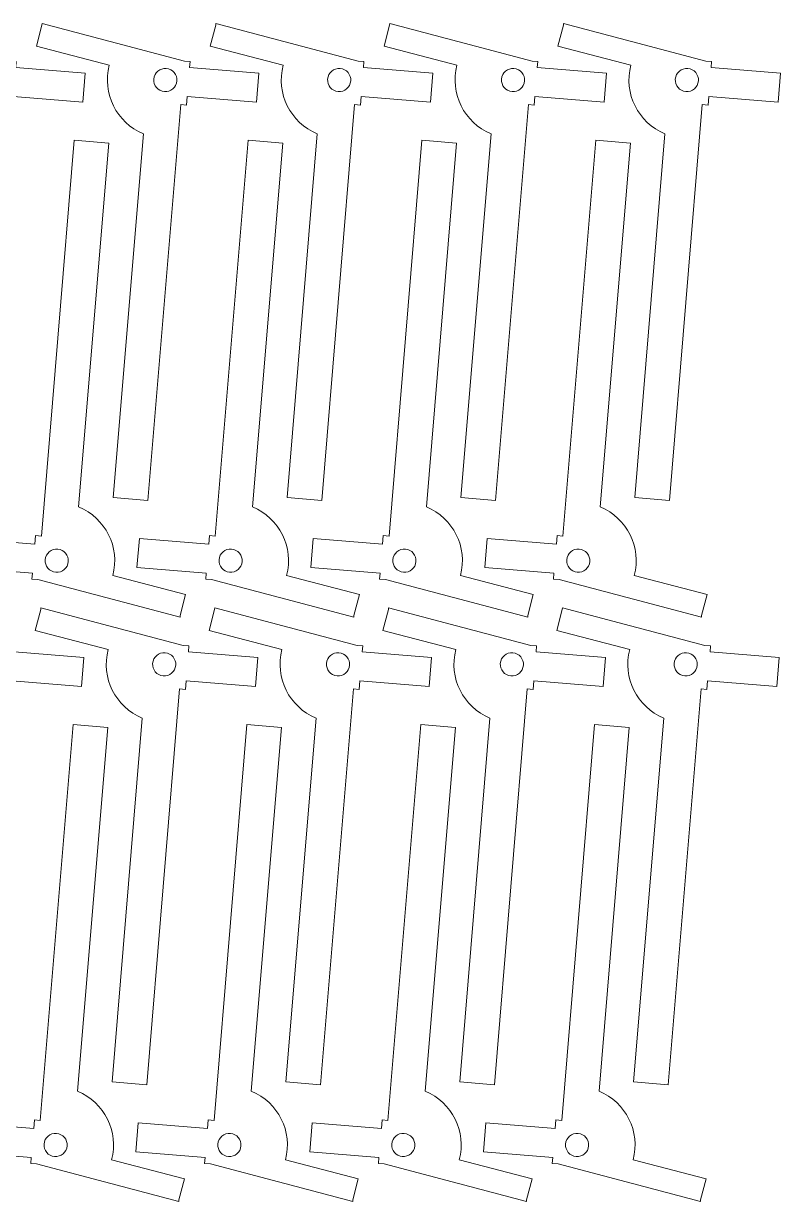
# Model space of a CAD drawing. Header units: millimetres. Extents: x -260 to 262, y -206 to 200.
# Drawn here: x 0.8 to 262.1, y -206.2 to 200 of the extents above; entities that cross this region are included whole.
import ezdxf

# ---------------------------------------------------------------- set-up
doc = ezdxf.new("R2010")
doc.units = ezdxf.units.MM
doc.header["$MEASUREMENT"] = 0
doc.layers.add('Layer 1', color=7, linetype='Continuous')

msp = doc.modelspace()

# ---------------------------------------------------------------- linework, layer by layer
at = {"layer": 'Layer 1', "lineweight": 15}
for points, knots in [([(-17.7771, 162.0093), (-17.7771, 162.0093), (-28.2099, 36.521), (-28.2099, 36.521), (-28.2099, 36.521), (-28.2099, 36.521), (-16.2511, 35.5267), (-16.2511, 35.5267), (-16.2511, 35.5267), (-16.2511, 35.5267), (-4.9004, 172.0557), (-4.9004, 172.0557), (-4.9004, 172.0557), (-4.9004, 172.0557), (-2.9073, 171.89), (-2.9073, 171.89), (-2.9073, 171.89), (-2.9073, 171.89), (-2.6588, 174.8797), (-2.6588, 174.8797), (-2.6588, 174.8797), (-2.6588, 174.8797), (21.2587, 172.8913), (21.2587, 172.8913), (21.2587, 172.8913), (21.2587, 172.8913), (22.0872, 182.8569), (22.0872, 182.8569), (22.0872, 182.8569), (22.0872, 182.8569), (-1.8302, 184.8453), (-1.8302, 184.8453), (-1.8302, 184.8453), (-1.8302, 184.8453), (-1.6591, 186.9037), (-1.6591, 186.9037), (-1.6591, 186.9037), (-1.6591, 186.9037), (-3.6522, 187.0694), (-3.6522, 187.0694), (-3.6522, 187.0694), (-3.6522, 187.0694), (-52.7576, 200), (-52.7576, 200), (-52.7576, 200), (-52.7576, 200), (-52.8041, 199.441), (-52.8041, 199.441), (-52.8041, 199.441), (-52.8041, 199.441), (-54.7006, 192.2389), (-54.7006, 192.2389), (-54.7006, 192.2389), (-54.7006, 192.2389), (-29.5577, 185.6183), (-29.5577, 185.6183), (-29.5577, 185.6183), (-32.1149, 175.907), (-27.0743, 165.8054), (-17.7771, 162.0093)], [0, 0, 0, 0, 0.0625, 0.0625, 0.0625, 0.0625, 0.125, 0.125, 0.125, 0.125, 0.1875, 0.1875, 0.1875, 0.1875, 0.25, 0.25, 0.25, 0.25, 0.3125, 0.3125, 0.3125, 0.3125, 0.375, 0.375, 0.375, 0.375, 0.4375, 0.4375, 0.4375, 0.4375, 0.5, 0.5, 0.5, 0.5, 0.5625, 0.5625, 0.5625, 0.5625, 0.625, 0.625, 0.625, 0.625, 0.6875, 0.6875, 0.6875, 0.6875, 0.75, 0.75, 0.75, 0.75, 0.8125, 0.8125, 0.8125, 0.8125, 0.875, 0.875, 0.875, 0.875, 1, 1, 1, 1]), ([(42.2229, 162.0093), (42.2229, 162.0093), (31.7901, 36.521), (31.7901, 36.521), (31.7901, 36.521), (31.7901, 36.521), (43.7489, 35.5267), (43.7489, 35.5267), (43.7489, 35.5267), (43.7489, 35.5267), (55.0996, 172.0557), (55.0996, 172.0557), (55.0996, 172.0557), (55.0996, 172.0557), (57.0927, 171.89), (57.0927, 171.89), (57.0927, 171.89), (57.0927, 171.89), (57.3412, 174.8797), (57.3412, 174.8797), (57.3412, 174.8797), (57.3412, 174.8797), (81.2587, 172.8913), (81.2587, 172.8913), (81.2587, 172.8913), (81.2587, 172.8913), (82.0872, 182.8569), (82.0872, 182.8569), (82.0872, 182.8569), (82.0872, 182.8569), (58.1698, 184.8453), (58.1698, 184.8453), (58.1698, 184.8453), (58.1698, 184.8453), (58.3409, 186.9037), (58.3409, 186.9037), (58.3409, 186.9037), (58.3409, 186.9037), (56.3478, 187.0694), (56.3478, 187.0694), (56.3478, 187.0694), (56.3478, 187.0694), (7.2424, 200), (7.2424, 200), (7.2424, 200), (7.2424, 200), (7.1959, 199.441), (7.1959, 199.441), (7.1959, 199.441), (7.1959, 199.441), (5.2994, 192.2389), (5.2994, 192.2389), (5.2994, 192.2389), (5.2994, 192.2389), (30.4423, 185.6183), (30.4423, 185.6183), (30.4423, 185.6183), (27.8851, 175.907), (32.9257, 165.8054), (42.2229, 162.0093)], [0, 0, 0, 0, 0.0625, 0.0625, 0.0625, 0.0625, 0.125, 0.125, 0.125, 0.125, 0.1875, 0.1875, 0.1875, 0.1875, 0.25, 0.25, 0.25, 0.25, 0.3125, 0.3125, 0.3125, 0.3125, 0.375, 0.375, 0.375, 0.375, 0.4375, 0.4375, 0.4375, 0.4375, 0.5, 0.5, 0.5, 0.5, 0.5625, 0.5625, 0.5625, 0.5625, 0.625, 0.625, 0.625, 0.625, 0.6875, 0.6875, 0.6875, 0.6875, 0.75, 0.75, 0.75, 0.75, 0.8125, 0.8125, 0.8125, 0.8125, 0.875, 0.875, 0.875, 0.875, 1, 1, 1, 1]), ([(102.2229, 162.0093), (102.2229, 162.0093), (91.7901, 36.521), (91.7901, 36.521), (91.7901, 36.521), (91.7901, 36.521), (103.7489, 35.5267), (103.7489, 35.5267), (103.7489, 35.5267), (103.7489, 35.5267), (115.0996, 172.0557), (115.0996, 172.0557), (115.0996, 172.0557), (115.0996, 172.0557), (117.0927, 171.89), (117.0927, 171.89), (117.0927, 171.89), (117.0927, 171.89), (117.3412, 174.8797), (117.3412, 174.8797), (117.3412, 174.8797), (117.3412, 174.8797), (141.2587, 172.8913), (141.2587, 172.8913), (141.2587, 172.8913), (141.2587, 172.8913), (142.0872, 182.8569), (142.0872, 182.8569), (142.0872, 182.8569), (142.0872, 182.8569), (118.1698, 184.8453), (118.1698, 184.8453), (118.1698, 184.8453), (118.1698, 184.8453), (118.3409, 186.9037), (118.3409, 186.9037), (118.3409, 186.9037), (118.3409, 186.9037), (116.3478, 187.0694), (116.3478, 187.0694), (116.3478, 187.0694), (116.3478, 187.0694), (67.2424, 200), (67.2424, 200), (67.2424, 200), (67.2424, 200), (67.1959, 199.441), (67.1959, 199.441), (67.1959, 199.441), (67.1959, 199.441), (65.2994, 192.2389), (65.2994, 192.2389), (65.2994, 192.2389), (65.2994, 192.2389), (90.4423, 185.6183), (90.4423, 185.6183), (90.4423, 185.6183), (87.8851, 175.907), (92.9257, 165.8054), (102.2229, 162.0093)], [0, 0, 0, 0, 0.0625, 0.0625, 0.0625, 0.0625, 0.125, 0.125, 0.125, 0.125, 0.1875, 0.1875, 0.1875, 0.1875, 0.25, 0.25, 0.25, 0.25, 0.3125, 0.3125, 0.3125, 0.3125, 0.375, 0.375, 0.375, 0.375, 0.4375, 0.4375, 0.4375, 0.4375, 0.5, 0.5, 0.5, 0.5, 0.5625, 0.5625, 0.5625, 0.5625, 0.625, 0.625, 0.625, 0.625, 0.6875, 0.6875, 0.6875, 0.6875, 0.75, 0.75, 0.75, 0.75, 0.8125, 0.8125, 0.8125, 0.8125, 0.875, 0.875, 0.875, 0.875, 1, 1, 1, 1]), ([(162.2229, 162.0093), (162.2229, 162.0093), (151.7901, 36.521), (151.7901, 36.521), (151.7901, 36.521), (151.7901, 36.521), (163.7489, 35.5267), (163.7489, 35.5267), (163.7489, 35.5267), (163.7489, 35.5267), (175.0996, 172.0557), (175.0996, 172.0557), (175.0996, 172.0557), (175.0996, 172.0557), (177.0927, 171.89), (177.0927, 171.89), (177.0927, 171.89), (177.0927, 171.89), (177.3412, 174.8797), (177.3412, 174.8797), (177.3412, 174.8797), (177.3412, 174.8797), (201.2587, 172.8913), (201.2587, 172.8913), (201.2587, 172.8913), (201.2587, 172.8913), (202.0872, 182.8569), (202.0872, 182.8569), (202.0872, 182.8569), (202.0872, 182.8569), (178.1698, 184.8453), (178.1698, 184.8453), (178.1698, 184.8453), (178.1698, 184.8453), (178.3409, 186.9037), (178.3409, 186.9037), (178.3409, 186.9037), (178.3409, 186.9037), (176.3478, 187.0694), (176.3478, 187.0694), (176.3478, 187.0694), (176.3478, 187.0694), (127.2424, 200), (127.2424, 200), (127.2424, 200), (127.2424, 200), (127.1959, 199.441), (127.1959, 199.441), (127.1959, 199.441), (127.1959, 199.441), (125.2994, 192.2389), (125.2994, 192.2389), (125.2994, 192.2389), (125.2994, 192.2389), (150.4423, 185.6183), (150.4423, 185.6183), (150.4423, 185.6183), (147.8851, 175.907), (152.9257, 165.8054), (162.2229, 162.0093)], [0, 0, 0, 0, 0.0625, 0.0625, 0.0625, 0.0625, 0.125, 0.125, 0.125, 0.125, 0.1875, 0.1875, 0.1875, 0.1875, 0.25, 0.25, 0.25, 0.25, 0.3125, 0.3125, 0.3125, 0.3125, 0.375, 0.375, 0.375, 0.375, 0.4375, 0.4375, 0.4375, 0.4375, 0.5, 0.5, 0.5, 0.5, 0.5625, 0.5625, 0.5625, 0.5625, 0.625, 0.625, 0.625, 0.625, 0.6875, 0.6875, 0.6875, 0.6875, 0.75, 0.75, 0.75, 0.75, 0.8125, 0.8125, 0.8125, 0.8125, 0.875, 0.875, 0.875, 0.875, 1, 1, 1, 1]), ([(222.2229, 162.0093), (222.2229, 162.0093), (211.7901, 36.521), (211.7901, 36.521), (211.7901, 36.521), (211.7901, 36.521), (223.7489, 35.5267), (223.7489, 35.5267), (223.7489, 35.5267), (223.7489, 35.5267), (235.0996, 172.0557), (235.0996, 172.0557), (235.0996, 172.0557), (235.0996, 172.0557), (237.0927, 171.89), (237.0927, 171.89), (237.0927, 171.89), (237.0927, 171.89), (237.3412, 174.8797), (237.3412, 174.8797), (237.3412, 174.8797), (237.3412, 174.8797), (261.2587, 172.8913), (261.2587, 172.8913), (261.2587, 172.8913), (261.2587, 172.8913), (262.0872, 182.8569), (262.0872, 182.8569), (262.0872, 182.8569), (262.0872, 182.8569), (238.1698, 184.8453), (238.1698, 184.8453), (238.1698, 184.8453), (238.1698, 184.8453), (238.3409, 186.9037), (238.3409, 186.9037), (238.3409, 186.9037), (238.3409, 186.9037), (236.3478, 187.0694), (236.3478, 187.0694), (236.3478, 187.0694), (236.3478, 187.0694), (187.2424, 200), (187.2424, 200), (187.2424, 200), (187.2424, 200), (187.1959, 199.441), (187.1959, 199.441), (187.1959, 199.441), (187.1959, 199.441), (185.2994, 192.2389), (185.2994, 192.2389), (185.2994, 192.2389), (185.2994, 192.2389), (210.4423, 185.6183), (210.4423, 185.6183), (210.4423, 185.6183), (207.8851, 175.907), (212.9257, 165.8054), (222.2229, 162.0093)], [0, 0, 0, 0, 0.0625, 0.0625, 0.0625, 0.0625, 0.125, 0.125, 0.125, 0.125, 0.1875, 0.1875, 0.1875, 0.1875, 0.25, 0.25, 0.25, 0.25, 0.3125, 0.3125, 0.3125, 0.3125, 0.375, 0.375, 0.375, 0.375, 0.4375, 0.4375, 0.4375, 0.4375, 0.5, 0.5, 0.5, 0.5, 0.5625, 0.5625, 0.5625, 0.5625, 0.625, 0.625, 0.625, 0.625, 0.6875, 0.6875, 0.6875, 0.6875, 0.75, 0.75, 0.75, 0.75, 0.8125, 0.8125, 0.8125, 0.8125, 0.875, 0.875, 0.875, 0.875, 1, 1, 1, 1]), ([(45.7968, 180.8567), (45.6137, 178.6552), (47.25, 176.7221), (49.4516, 176.5391), (49.4516, 176.5391), (51.6531, 176.3561), (53.5862, 177.9924), (53.7693, 180.1939), (53.7693, 180.1939), (53.9523, 182.3954), (52.3159, 184.3285), (50.1144, 184.5116), (50.1144, 184.5116), (47.9129, 184.6946), (45.9798, 183.0583), (45.7968, 180.8567)], [0, 0, 0, 0, 0.2, 0.2, 0.2, 0.2, 0.4, 0.4, 0.4, 0.4, 0.6, 0.6, 0.6, 0.6, 1, 1, 1, 1]), ([(105.7968, 180.8567), (105.6137, 178.6552), (107.25, 176.7221), (109.4516, 176.5391), (109.4516, 176.5391), (111.6531, 176.3561), (113.5862, 177.9924), (113.7693, 180.1939), (113.7693, 180.1939), (113.9523, 182.3954), (112.3159, 184.3285), (110.1144, 184.5116), (110.1144, 184.5116), (107.9129, 184.6946), (105.9798, 183.0583), (105.7968, 180.8567)], [0, 0, 0, 0, 0.2, 0.2, 0.2, 0.2, 0.4, 0.4, 0.4, 0.4, 0.6, 0.6, 0.6, 0.6, 1, 1, 1, 1]), ([(165.7968, 180.8567), (165.6137, 178.6552), (167.25, 176.7221), (169.4516, 176.5391), (169.4516, 176.5391), (171.6531, 176.3561), (173.5862, 177.9924), (173.7693, 180.1939), (173.7693, 180.1939), (173.9523, 182.3954), (172.3159, 184.3285), (170.1144, 184.5116), (170.1144, 184.5116), (167.9129, 184.6946), (165.9798, 183.0583), (165.7968, 180.8567)], [0, 0, 0, 0, 0.2, 0.2, 0.2, 0.2, 0.4, 0.4, 0.4, 0.4, 0.6, 0.6, 0.6, 0.6, 1, 1, 1, 1]), ([(225.7968, 180.8567), (225.6137, 178.6552), (227.25, 176.7221), (229.4516, 176.5391), (229.4516, 176.5391), (231.6531, 176.3561), (233.5862, 177.9924), (233.7693, 180.1939), (233.7693, 180.1939), (233.9523, 182.3954), (232.3159, 184.3285), (230.1144, 184.5116), (230.1144, 184.5116), (227.9129, 184.6946), (225.9798, 183.0583), (225.7968, 180.8567)], [0, 0, 0, 0, 0.2, 0.2, 0.2, 0.2, 0.4, 0.4, 0.4, 0.4, 0.6, 0.6, 0.6, 0.6, 1, 1, 1, 1]), ([(19.8643, 33.2911), (19.8643, 33.2911), (30.2971, 158.7794), (30.2971, 158.7794), (30.2971, 158.7794), (30.2971, 158.7794), (18.3383, 159.7737), (18.3383, 159.7737), (18.3383, 159.7737), (18.3383, 159.7737), (6.9876, 23.2447), (6.9876, 23.2447), (6.9876, 23.2447), (6.9876, 23.2447), (4.9945, 23.4104), (4.9945, 23.4104), (4.9945, 23.4104), (4.9945, 23.4104), (4.746, 20.4207), (4.746, 20.4207), (4.746, 20.4207), (4.746, 20.4207), (-19.1715, 22.4091), (-19.1715, 22.4091), (-19.1715, 22.4091), (-19.1715, 22.4091), (-20, 12.4435), (-20, 12.4435), (-20, 12.4435), (-20, 12.4435), (3.9174, 10.4551), (3.9174, 10.4551), (3.9174, 10.4551), (3.9174, 10.4551), (3.7463, 8.3967), (3.7463, 8.3967), (3.7463, 8.3967), (3.7463, 8.3967), (5.7394, 8.231), (5.7394, 8.231), (5.7394, 8.231), (5.7394, 8.231), (54.8448, -4.6996), (54.8448, -4.6996), (54.8448, -4.6996), (54.8448, -4.6996), (54.8913, -4.1406), (54.8913, -4.1406), (54.8913, -4.1406), (54.8913, -4.1406), (56.7878, 3.0615), (56.7878, 3.0615), (56.7878, 3.0615), (56.7878, 3.0615), (31.6449, 9.6821), (31.6449, 9.6821), (31.6449, 9.6821), (34.2021, 19.3934), (29.1615, 29.495), (19.8643, 33.2911)], [0, 0, 0, 0, 0.0625, 0.0625, 0.0625, 0.0625, 0.125, 0.125, 0.125, 0.125, 0.1875, 0.1875, 0.1875, 0.1875, 0.25, 0.25, 0.25, 0.25, 0.3125, 0.3125, 0.3125, 0.3125, 0.375, 0.375, 0.375, 0.375, 0.4375, 0.4375, 0.4375, 0.4375, 0.5, 0.5, 0.5, 0.5, 0.5625, 0.5625, 0.5625, 0.5625, 0.625, 0.625, 0.625, 0.625, 0.6875, 0.6875, 0.6875, 0.6875, 0.75, 0.75, 0.75, 0.75, 0.8125, 0.8125, 0.8125, 0.8125, 0.875, 0.875, 0.875, 0.875, 1, 1, 1, 1]), ([(79.8643, 33.2911), (79.8643, 33.2911), (90.2971, 158.7794), (90.2971, 158.7794), (90.2971, 158.7794), (90.2971, 158.7794), (78.3383, 159.7737), (78.3383, 159.7737), (78.3383, 159.7737), (78.3383, 159.7737), (66.9876, 23.2447), (66.9876, 23.2447), (66.9876, 23.2447), (66.9876, 23.2447), (64.9945, 23.4104), (64.9945, 23.4104), (64.9945, 23.4104), (64.9945, 23.4104), (64.746, 20.4207), (64.746, 20.4207), (64.746, 20.4207), (64.746, 20.4207), (40.8285, 22.4091), (40.8285, 22.4091), (40.8285, 22.4091), (40.8285, 22.4091), (40, 12.4435), (40, 12.4435), (40, 12.4435), (40, 12.4435), (63.9174, 10.4551), (63.9174, 10.4551), (63.9174, 10.4551), (63.9174, 10.4551), (63.7463, 8.3967), (63.7463, 8.3967), (63.7463, 8.3967), (63.7463, 8.3967), (65.7394, 8.231), (65.7394, 8.231), (65.7394, 8.231), (65.7394, 8.231), (114.8448, -4.6996), (114.8448, -4.6996), (114.8448, -4.6996), (114.8448, -4.6996), (114.8913, -4.1406), (114.8913, -4.1406), (114.8913, -4.1406), (114.8913, -4.1406), (116.7878, 3.0615), (116.7878, 3.0615), (116.7878, 3.0615), (116.7878, 3.0615), (91.6449, 9.6821), (91.6449, 9.6821), (91.6449, 9.6821), (94.2021, 19.3934), (89.1615, 29.495), (79.8643, 33.2911)], [0, 0, 0, 0, 0.0625, 0.0625, 0.0625, 0.0625, 0.125, 0.125, 0.125, 0.125, 0.1875, 0.1875, 0.1875, 0.1875, 0.25, 0.25, 0.25, 0.25, 0.3125, 0.3125, 0.3125, 0.3125, 0.375, 0.375, 0.375, 0.375, 0.4375, 0.4375, 0.4375, 0.4375, 0.5, 0.5, 0.5, 0.5, 0.5625, 0.5625, 0.5625, 0.5625, 0.625, 0.625, 0.625, 0.625, 0.6875, 0.6875, 0.6875, 0.6875, 0.75, 0.75, 0.75, 0.75, 0.8125, 0.8125, 0.8125, 0.8125, 0.875, 0.875, 0.875, 0.875, 1, 1, 1, 1]), ([(139.8643, 33.2911), (139.8643, 33.2911), (150.2971, 158.7794), (150.2971, 158.7794), (150.2971, 158.7794), (150.2971, 158.7794), (138.3383, 159.7737), (138.3383, 159.7737), (138.3383, 159.7737), (138.3383, 159.7737), (126.9876, 23.2447), (126.9876, 23.2447), (126.9876, 23.2447), (126.9876, 23.2447), (124.9945, 23.4104), (124.9945, 23.4104), (124.9945, 23.4104), (124.9945, 23.4104), (124.746, 20.4207), (124.746, 20.4207), (124.746, 20.4207), (124.746, 20.4207), (100.8285, 22.4091), (100.8285, 22.4091), (100.8285, 22.4091), (100.8285, 22.4091), (100, 12.4435), (100, 12.4435), (100, 12.4435), (100, 12.4435), (123.9174, 10.4551), (123.9174, 10.4551), (123.9174, 10.4551), (123.9174, 10.4551), (123.7463, 8.3967), (123.7463, 8.3967), (123.7463, 8.3967), (123.7463, 8.3967), (125.7394, 8.231), (125.7394, 8.231), (125.7394, 8.231), (125.7394, 8.231), (174.8448, -4.6996), (174.8448, -4.6996), (174.8448, -4.6996), (174.8448, -4.6996), (174.8913, -4.1406), (174.8913, -4.1406), (174.8913, -4.1406), (174.8913, -4.1406), (176.7878, 3.0615), (176.7878, 3.0615), (176.7878, 3.0615), (176.7878, 3.0615), (151.6449, 9.6821), (151.6449, 9.6821), (151.6449, 9.6821), (154.2021, 19.3934), (149.1615, 29.495), (139.8643, 33.2911)], [0, 0, 0, 0, 0.0625, 0.0625, 0.0625, 0.0625, 0.125, 0.125, 0.125, 0.125, 0.1875, 0.1875, 0.1875, 0.1875, 0.25, 0.25, 0.25, 0.25, 0.3125, 0.3125, 0.3125, 0.3125, 0.375, 0.375, 0.375, 0.375, 0.4375, 0.4375, 0.4375, 0.4375, 0.5, 0.5, 0.5, 0.5, 0.5625, 0.5625, 0.5625, 0.5625, 0.625, 0.625, 0.625, 0.625, 0.6875, 0.6875, 0.6875, 0.6875, 0.75, 0.75, 0.75, 0.75, 0.8125, 0.8125, 0.8125, 0.8125, 0.875, 0.875, 0.875, 0.875, 1, 1, 1, 1]), ([(199.8643, 33.2911), (199.8643, 33.2911), (210.2971, 158.7794), (210.2971, 158.7794), (210.2971, 158.7794), (210.2971, 158.7794), (198.3383, 159.7737), (198.3383, 159.7737), (198.3383, 159.7737), (198.3383, 159.7737), (186.9876, 23.2447), (186.9876, 23.2447), (186.9876, 23.2447), (186.9876, 23.2447), (184.9945, 23.4104), (184.9945, 23.4104), (184.9945, 23.4104), (184.9945, 23.4104), (184.746, 20.4207), (184.746, 20.4207), (184.746, 20.4207), (184.746, 20.4207), (160.8285, 22.4091), (160.8285, 22.4091), (160.8285, 22.4091), (160.8285, 22.4091), (160, 12.4435), (160, 12.4435), (160, 12.4435), (160, 12.4435), (183.9174, 10.4551), (183.9174, 10.4551), (183.9174, 10.4551), (183.9174, 10.4551), (183.7463, 8.3967), (183.7463, 8.3967), (183.7463, 8.3967), (183.7463, 8.3967), (185.7394, 8.231), (185.7394, 8.231), (185.7394, 8.231), (185.7394, 8.231), (234.8448, -4.6996), (234.8448, -4.6996), (234.8448, -4.6996), (234.8448, -4.6996), (234.8913, -4.1406), (234.8913, -4.1406), (234.8913, -4.1406), (234.8913, -4.1406), (236.7878, 3.0615), (236.7878, 3.0615), (236.7878, 3.0615), (236.7878, 3.0615), (211.6449, 9.6821), (211.6449, 9.6821), (211.6449, 9.6821), (214.2021, 19.3934), (209.1615, 29.495), (199.8643, 33.2911)], [0, 0, 0, 0, 0.0625, 0.0625, 0.0625, 0.0625, 0.125, 0.125, 0.125, 0.125, 0.1875, 0.1875, 0.1875, 0.1875, 0.25, 0.25, 0.25, 0.25, 0.3125, 0.3125, 0.3125, 0.3125, 0.375, 0.375, 0.375, 0.375, 0.4375, 0.4375, 0.4375, 0.4375, 0.5, 0.5, 0.5, 0.5, 0.5625, 0.5625, 0.5625, 0.5625, 0.625, 0.625, 0.625, 0.625, 0.6875, 0.6875, 0.6875, 0.6875, 0.75, 0.75, 0.75, 0.75, 0.8125, 0.8125, 0.8125, 0.8125, 0.875, 0.875, 0.875, 0.875, 1, 1, 1, 1]), ([(16.2904, 14.4437), (16.4735, 16.6452), (14.8372, 18.5783), (12.6356, 18.7613), (12.6356, 18.7613), (10.4341, 18.9443), (8.501, 17.308), (8.3179, 15.1065), (8.3179, 15.1065), (8.1349, 12.905), (9.7713, 10.9719), (11.9728, 10.7888), (11.9728, 10.7888), (14.1743, 10.6058), (16.1074, 12.2421), (16.2904, 14.4437)], [0, 0, 0, 0, 0.2, 0.2, 0.2, 0.2, 0.4, 0.4, 0.4, 0.4, 0.6, 0.6, 0.6, 0.6, 1, 1, 1, 1]), ([(76.2904, 14.4437), (76.4735, 16.6452), (74.8372, 18.5783), (72.6356, 18.7613), (72.6356, 18.7613), (70.4341, 18.9443), (68.501, 17.308), (68.3179, 15.1065), (68.3179, 15.1065), (68.1349, 12.905), (69.7713, 10.9719), (71.9728, 10.7888), (71.9728, 10.7888), (74.1743, 10.6058), (76.1074, 12.2421), (76.2904, 14.4437)], [0, 0, 0, 0, 0.2, 0.2, 0.2, 0.2, 0.4, 0.4, 0.4, 0.4, 0.6, 0.6, 0.6, 0.6, 1, 1, 1, 1]), ([(136.2904, 14.4437), (136.4735, 16.6452), (134.8372, 18.5783), (132.6356, 18.7613), (132.6356, 18.7613), (130.4341, 18.9443), (128.501, 17.308), (128.3179, 15.1065), (128.3179, 15.1065), (128.1349, 12.905), (129.7713, 10.9719), (131.9728, 10.7888), (131.9728, 10.7888), (134.1743, 10.6058), (136.1074, 12.2421), (136.2904, 14.4437)], [0, 0, 0, 0, 0.2, 0.2, 0.2, 0.2, 0.4, 0.4, 0.4, 0.4, 0.6, 0.6, 0.6, 0.6, 1, 1, 1, 1]), ([(196.2904, 14.4437), (196.4735, 16.6452), (194.8372, 18.5783), (192.6356, 18.7613), (192.6356, 18.7613), (190.4341, 18.9443), (188.501, 17.308), (188.3179, 15.1065), (188.3179, 15.1065), (188.1349, 12.905), (189.7713, 10.9719), (191.9728, 10.7888), (191.9728, 10.7888), (194.1743, 10.6058), (196.1074, 12.2421), (196.2904, 14.4437)], [0, 0, 0, 0, 0.2, 0.2, 0.2, 0.2, 0.4, 0.4, 0.4, 0.4, 0.6, 0.6, 0.6, 0.6, 1, 1, 1, 1]), ([(-18.1771, -39.4907), (-18.1771, -39.4907), (-28.6099, -164.979), (-28.6099, -164.979), (-28.6099, -164.979), (-28.6099, -164.979), (-16.6511, -165.9733), (-16.6511, -165.9733), (-16.6511, -165.9733), (-16.6511, -165.9733), (-5.3004, -29.4443), (-5.3004, -29.4443), (-5.3004, -29.4443), (-5.3004, -29.4443), (-3.3073, -29.61), (-3.3073, -29.61), (-3.3073, -29.61), (-3.3073, -29.61), (-3.0588, -26.6203), (-3.0588, -26.6203), (-3.0588, -26.6203), (-3.0588, -26.6203), (20.8587, -28.6087), (20.8587, -28.6087), (20.8587, -28.6087), (20.8587, -28.6087), (21.6872, -18.6431), (21.6872, -18.6431), (21.6872, -18.6431), (21.6872, -18.6431), (-2.2302, -16.6547), (-2.2302, -16.6547), (-2.2302, -16.6547), (-2.2302, -16.6547), (-2.0591, -14.5963), (-2.0591, -14.5963), (-2.0591, -14.5963), (-2.0591, -14.5963), (-4.0522, -14.4306), (-4.0522, -14.4306), (-4.0522, -14.4306), (-4.0522, -14.4306), (-53.1576, -1.5), (-53.1576, -1.5), (-53.1576, -1.5), (-53.1576, -1.5), (-53.2041, -2.059), (-53.2041, -2.059), (-53.2041, -2.059), (-53.2041, -2.059), (-55.1006, -9.2611), (-55.1006, -9.2611), (-55.1006, -9.2611), (-55.1006, -9.2611), (-29.9577, -15.8817), (-29.9577, -15.8817), (-29.9577, -15.8817), (-32.5149, -25.593), (-27.4743, -35.6946), (-18.1771, -39.4907)], [0, 0, 0, 0, 0.0625, 0.0625, 0.0625, 0.0625, 0.125, 0.125, 0.125, 0.125, 0.1875, 0.1875, 0.1875, 0.1875, 0.25, 0.25, 0.25, 0.25, 0.3125, 0.3125, 0.3125, 0.3125, 0.375, 0.375, 0.375, 0.375, 0.4375, 0.4375, 0.4375, 0.4375, 0.5, 0.5, 0.5, 0.5, 0.5625, 0.5625, 0.5625, 0.5625, 0.625, 0.625, 0.625, 0.625, 0.6875, 0.6875, 0.6875, 0.6875, 0.75, 0.75, 0.75, 0.75, 0.8125, 0.8125, 0.8125, 0.8125, 0.875, 0.875, 0.875, 0.875, 1, 1, 1, 1]), ([(41.8229, -39.4907), (41.8229, -39.4907), (31.3901, -164.979), (31.3901, -164.979), (31.3901, -164.979), (31.3901, -164.979), (43.3489, -165.9733), (43.3489, -165.9733), (43.3489, -165.9733), (43.3489, -165.9733), (54.6996, -29.4443), (54.6996, -29.4443), (54.6996, -29.4443), (54.6996, -29.4443), (56.6927, -29.61), (56.6927, -29.61), (56.6927, -29.61), (56.6927, -29.61), (56.9412, -26.6203), (56.9412, -26.6203), (56.9412, -26.6203), (56.9412, -26.6203), (80.8587, -28.6087), (80.8587, -28.6087), (80.8587, -28.6087), (80.8587, -28.6087), (81.6872, -18.6431), (81.6872, -18.6431), (81.6872, -18.6431), (81.6872, -18.6431), (57.7698, -16.6547), (57.7698, -16.6547), (57.7698, -16.6547), (57.7698, -16.6547), (57.9409, -14.5963), (57.9409, -14.5963), (57.9409, -14.5963), (57.9409, -14.5963), (55.9478, -14.4306), (55.9478, -14.4306), (55.9478, -14.4306), (55.9478, -14.4306), (6.8424, -1.5), (6.8424, -1.5), (6.8424, -1.5), (6.8424, -1.5), (6.7959, -2.059), (6.7959, -2.059), (6.7959, -2.059), (6.7959, -2.059), (4.8994, -9.2611), (4.8994, -9.2611), (4.8994, -9.2611), (4.8994, -9.2611), (30.0423, -15.8817), (30.0423, -15.8817), (30.0423, -15.8817), (27.4851, -25.593), (32.5257, -35.6946), (41.8229, -39.4907)], [0, 0, 0, 0, 0.0625, 0.0625, 0.0625, 0.0625, 0.125, 0.125, 0.125, 0.125, 0.1875, 0.1875, 0.1875, 0.1875, 0.25, 0.25, 0.25, 0.25, 0.3125, 0.3125, 0.3125, 0.3125, 0.375, 0.375, 0.375, 0.375, 0.4375, 0.4375, 0.4375, 0.4375, 0.5, 0.5, 0.5, 0.5, 0.5625, 0.5625, 0.5625, 0.5625, 0.625, 0.625, 0.625, 0.625, 0.6875, 0.6875, 0.6875, 0.6875, 0.75, 0.75, 0.75, 0.75, 0.8125, 0.8125, 0.8125, 0.8125, 0.875, 0.875, 0.875, 0.875, 1, 1, 1, 1]), ([(101.8229, -39.4907), (101.8229, -39.4907), (91.3901, -164.979), (91.3901, -164.979), (91.3901, -164.979), (91.3901, -164.979), (103.3489, -165.9733), (103.3489, -165.9733), (103.3489, -165.9733), (103.3489, -165.9733), (114.6996, -29.4443), (114.6996, -29.4443), (114.6996, -29.4443), (114.6996, -29.4443), (116.6927, -29.61), (116.6927, -29.61), (116.6927, -29.61), (116.6927, -29.61), (116.9412, -26.6203), (116.9412, -26.6203), (116.9412, -26.6203), (116.9412, -26.6203), (140.8587, -28.6087), (140.8587, -28.6087), (140.8587, -28.6087), (140.8587, -28.6087), (141.6872, -18.6431), (141.6872, -18.6431), (141.6872, -18.6431), (141.6872, -18.6431), (117.7698, -16.6547), (117.7698, -16.6547), (117.7698, -16.6547), (117.7698, -16.6547), (117.9409, -14.5963), (117.9409, -14.5963), (117.9409, -14.5963), (117.9409, -14.5963), (115.9478, -14.4306), (115.9478, -14.4306), (115.9478, -14.4306), (115.9478, -14.4306), (66.8424, -1.5), (66.8424, -1.5), (66.8424, -1.5), (66.8424, -1.5), (66.7959, -2.059), (66.7959, -2.059), (66.7959, -2.059), (66.7959, -2.059), (64.8994, -9.2611), (64.8994, -9.2611), (64.8994, -9.2611), (64.8994, -9.2611), (90.0423, -15.8817), (90.0423, -15.8817), (90.0423, -15.8817), (87.4851, -25.593), (92.5257, -35.6946), (101.8229, -39.4907)], [0, 0, 0, 0, 0.0625, 0.0625, 0.0625, 0.0625, 0.125, 0.125, 0.125, 0.125, 0.1875, 0.1875, 0.1875, 0.1875, 0.25, 0.25, 0.25, 0.25, 0.3125, 0.3125, 0.3125, 0.3125, 0.375, 0.375, 0.375, 0.375, 0.4375, 0.4375, 0.4375, 0.4375, 0.5, 0.5, 0.5, 0.5, 0.5625, 0.5625, 0.5625, 0.5625, 0.625, 0.625, 0.625, 0.625, 0.6875, 0.6875, 0.6875, 0.6875, 0.75, 0.75, 0.75, 0.75, 0.8125, 0.8125, 0.8125, 0.8125, 0.875, 0.875, 0.875, 0.875, 1, 1, 1, 1]), ([(161.8229, -39.4907), (161.8229, -39.4907), (151.3901, -164.979), (151.3901, -164.979), (151.3901, -164.979), (151.3901, -164.979), (163.3489, -165.9733), (163.3489, -165.9733), (163.3489, -165.9733), (163.3489, -165.9733), (174.6996, -29.4443), (174.6996, -29.4443), (174.6996, -29.4443), (174.6996, -29.4443), (176.6927, -29.61), (176.6927, -29.61), (176.6927, -29.61), (176.6927, -29.61), (176.9412, -26.6203), (176.9412, -26.6203), (176.9412, -26.6203), (176.9412, -26.6203), (200.8587, -28.6087), (200.8587, -28.6087), (200.8587, -28.6087), (200.8587, -28.6087), (201.6872, -18.6431), (201.6872, -18.6431), (201.6872, -18.6431), (201.6872, -18.6431), (177.7698, -16.6547), (177.7698, -16.6547), (177.7698, -16.6547), (177.7698, -16.6547), (177.9409, -14.5963), (177.9409, -14.5963), (177.9409, -14.5963), (177.9409, -14.5963), (175.9478, -14.4306), (175.9478, -14.4306), (175.9478, -14.4306), (175.9478, -14.4306), (126.8424, -1.5), (126.8424, -1.5), (126.8424, -1.5), (126.8424, -1.5), (126.7959, -2.059), (126.7959, -2.059), (126.7959, -2.059), (126.7959, -2.059), (124.8994, -9.2611), (124.8994, -9.2611), (124.8994, -9.2611), (124.8994, -9.2611), (150.0423, -15.8817), (150.0423, -15.8817), (150.0423, -15.8817), (147.4851, -25.593), (152.5257, -35.6946), (161.8229, -39.4907)], [0, 0, 0, 0, 0.0625, 0.0625, 0.0625, 0.0625, 0.125, 0.125, 0.125, 0.125, 0.1875, 0.1875, 0.1875, 0.1875, 0.25, 0.25, 0.25, 0.25, 0.3125, 0.3125, 0.3125, 0.3125, 0.375, 0.375, 0.375, 0.375, 0.4375, 0.4375, 0.4375, 0.4375, 0.5, 0.5, 0.5, 0.5, 0.5625, 0.5625, 0.5625, 0.5625, 0.625, 0.625, 0.625, 0.625, 0.6875, 0.6875, 0.6875, 0.6875, 0.75, 0.75, 0.75, 0.75, 0.8125, 0.8125, 0.8125, 0.8125, 0.875, 0.875, 0.875, 0.875, 1, 1, 1, 1]), ([(221.8229, -39.4907), (221.8229, -39.4907), (211.3901, -164.979), (211.3901, -164.979), (211.3901, -164.979), (211.3901, -164.979), (223.3489, -165.9733), (223.3489, -165.9733), (223.3489, -165.9733), (223.3489, -165.9733), (234.6996, -29.4443), (234.6996, -29.4443), (234.6996, -29.4443), (234.6996, -29.4443), (236.6927, -29.61), (236.6927, -29.61), (236.6927, -29.61), (236.6927, -29.61), (236.9412, -26.6203), (236.9412, -26.6203), (236.9412, -26.6203), (236.9412, -26.6203), (260.8587, -28.6087), (260.8587, -28.6087), (260.8587, -28.6087), (260.8587, -28.6087), (261.6872, -18.6431), (261.6872, -18.6431), (261.6872, -18.6431), (261.6872, -18.6431), (237.7698, -16.6547), (237.7698, -16.6547), (237.7698, -16.6547), (237.7698, -16.6547), (237.9409, -14.5963), (237.9409, -14.5963), (237.9409, -14.5963), (237.9409, -14.5963), (235.9478, -14.4306), (235.9478, -14.4306), (235.9478, -14.4306), (235.9478, -14.4306), (186.8424, -1.5), (186.8424, -1.5), (186.8424, -1.5), (186.8424, -1.5), (186.7959, -2.059), (186.7959, -2.059), (186.7959, -2.059), (186.7959, -2.059), (184.8994, -9.2611), (184.8994, -9.2611), (184.8994, -9.2611), (184.8994, -9.2611), (210.0423, -15.8817), (210.0423, -15.8817), (210.0423, -15.8817), (207.4851, -25.593), (212.5257, -35.6946), (221.8229, -39.4907)], [0, 0, 0, 0, 0.0625, 0.0625, 0.0625, 0.0625, 0.125, 0.125, 0.125, 0.125, 0.1875, 0.1875, 0.1875, 0.1875, 0.25, 0.25, 0.25, 0.25, 0.3125, 0.3125, 0.3125, 0.3125, 0.375, 0.375, 0.375, 0.375, 0.4375, 0.4375, 0.4375, 0.4375, 0.5, 0.5, 0.5, 0.5, 0.5625, 0.5625, 0.5625, 0.5625, 0.625, 0.625, 0.625, 0.625, 0.6875, 0.6875, 0.6875, 0.6875, 0.75, 0.75, 0.75, 0.75, 0.8125, 0.8125, 0.8125, 0.8125, 0.875, 0.875, 0.875, 0.875, 1, 1, 1, 1]), ([(45.3968, -20.6433), (45.2137, -22.8448), (46.85, -24.7779), (49.0516, -24.9609), (49.0516, -24.9609), (51.2531, -25.1439), (53.1862, -23.5076), (53.3693, -21.3061), (53.3693, -21.3061), (53.5523, -19.1046), (51.9159, -17.1715), (49.7144, -16.9884), (49.7144, -16.9884), (47.5129, -16.8054), (45.5798, -18.4417), (45.3968, -20.6433)], [0, 0, 0, 0, 0.2, 0.2, 0.2, 0.2, 0.4, 0.4, 0.4, 0.4, 0.6, 0.6, 0.6, 0.6, 1, 1, 1, 1]), ([(105.3968, -20.6433), (105.2137, -22.8448), (106.85, -24.7779), (109.0516, -24.9609), (109.0516, -24.9609), (111.2531, -25.1439), (113.1862, -23.5076), (113.3693, -21.3061), (113.3693, -21.3061), (113.5523, -19.1046), (111.9159, -17.1715), (109.7144, -16.9884), (109.7144, -16.9884), (107.5129, -16.8054), (105.5798, -18.4417), (105.3968, -20.6433)], [0, 0, 0, 0, 0.2, 0.2, 0.2, 0.2, 0.4, 0.4, 0.4, 0.4, 0.6, 0.6, 0.6, 0.6, 1, 1, 1, 1]), ([(165.3968, -20.6433), (165.2137, -22.8448), (166.85, -24.7779), (169.0516, -24.9609), (169.0516, -24.9609), (171.2531, -25.1439), (173.1862, -23.5076), (173.3693, -21.3061), (173.3693, -21.3061), (173.5523, -19.1046), (171.9159, -17.1715), (169.7144, -16.9884), (169.7144, -16.9884), (167.5129, -16.8054), (165.5798, -18.4417), (165.3968, -20.6433)], [0, 0, 0, 0, 0.2, 0.2, 0.2, 0.2, 0.4, 0.4, 0.4, 0.4, 0.6, 0.6, 0.6, 0.6, 1, 1, 1, 1]), ([(225.3968, -20.6433), (225.2137, -22.8448), (226.85, -24.7779), (229.0516, -24.9609), (229.0516, -24.9609), (231.2531, -25.1439), (233.1862, -23.5076), (233.3693, -21.3061), (233.3693, -21.3061), (233.5523, -19.1046), (231.9159, -17.1715), (229.7144, -16.9884), (229.7144, -16.9884), (227.5129, -16.8054), (225.5798, -18.4417), (225.3968, -20.6433)], [0, 0, 0, 0, 0.2, 0.2, 0.2, 0.2, 0.4, 0.4, 0.4, 0.4, 0.6, 0.6, 0.6, 0.6, 1, 1, 1, 1]), ([(19.4643, -168.2089), (19.4643, -168.2089), (29.8971, -42.7206), (29.8971, -42.7206), (29.8971, -42.7206), (29.8971, -42.7206), (17.9383, -41.7263), (17.9383, -41.7263), (17.9383, -41.7263), (17.9383, -41.7263), (6.5876, -178.2553), (6.5876, -178.2553), (6.5876, -178.2553), (6.5876, -178.2553), (4.5945, -178.0896), (4.5945, -178.0896), (4.5945, -178.0896), (4.5945, -178.0896), (4.346, -181.0793), (4.346, -181.0793), (4.346, -181.0793), (4.346, -181.0793), (-19.5715, -179.0909), (-19.5715, -179.0909), (-19.5715, -179.0909), (-19.5715, -179.0909), (-20.4, -189.0565), (-20.4, -189.0565), (-20.4, -189.0565), (-20.4, -189.0565), (3.5174, -191.0449), (3.5174, -191.0449), (3.5174, -191.0449), (3.5174, -191.0449), (3.3463, -193.1033), (3.3463, -193.1033), (3.3463, -193.1033), (3.3463, -193.1033), (5.3394, -193.269), (5.3394, -193.269), (5.3394, -193.269), (5.3394, -193.269), (54.4448, -206.1996), (54.4448, -206.1996), (54.4448, -206.1996), (54.4448, -206.1996), (54.4913, -205.6406), (54.4913, -205.6406), (54.4913, -205.6406), (54.4913, -205.6406), (56.3878, -198.4385), (56.3878, -198.4385), (56.3878, -198.4385), (56.3878, -198.4385), (31.2449, -191.8179), (31.2449, -191.8179), (31.2449, -191.8179), (33.8021, -182.1066), (28.7615, -172.005), (19.4643, -168.2089)], [0, 0, 0, 0, 0.0625, 0.0625, 0.0625, 0.0625, 0.125, 0.125, 0.125, 0.125, 0.1875, 0.1875, 0.1875, 0.1875, 0.25, 0.25, 0.25, 0.25, 0.3125, 0.3125, 0.3125, 0.3125, 0.375, 0.375, 0.375, 0.375, 0.4375, 0.4375, 0.4375, 0.4375, 0.5, 0.5, 0.5, 0.5, 0.5625, 0.5625, 0.5625, 0.5625, 0.625, 0.625, 0.625, 0.625, 0.6875, 0.6875, 0.6875, 0.6875, 0.75, 0.75, 0.75, 0.75, 0.8125, 0.8125, 0.8125, 0.8125, 0.875, 0.875, 0.875, 0.875, 1, 1, 1, 1]), ([(79.4643, -168.2089), (79.4643, -168.2089), (89.8971, -42.7206), (89.8971, -42.7206), (89.8971, -42.7206), (89.8971, -42.7206), (77.9383, -41.7263), (77.9383, -41.7263), (77.9383, -41.7263), (77.9383, -41.7263), (66.5876, -178.2553), (66.5876, -178.2553), (66.5876, -178.2553), (66.5876, -178.2553), (64.5945, -178.0896), (64.5945, -178.0896), (64.5945, -178.0896), (64.5945, -178.0896), (64.346, -181.0793), (64.346, -181.0793), (64.346, -181.0793), (64.346, -181.0793), (40.4285, -179.0909), (40.4285, -179.0909), (40.4285, -179.0909), (40.4285, -179.0909), (39.6, -189.0565), (39.6, -189.0565), (39.6, -189.0565), (39.6, -189.0565), (63.5174, -191.0449), (63.5174, -191.0449), (63.5174, -191.0449), (63.5174, -191.0449), (63.3463, -193.1033), (63.3463, -193.1033), (63.3463, -193.1033), (63.3463, -193.1033), (65.3394, -193.269), (65.3394, -193.269), (65.3394, -193.269), (65.3394, -193.269), (114.4448, -206.1996), (114.4448, -206.1996), (114.4448, -206.1996), (114.4448, -206.1996), (114.4913, -205.6406), (114.4913, -205.6406), (114.4913, -205.6406), (114.4913, -205.6406), (116.3878, -198.4385), (116.3878, -198.4385), (116.3878, -198.4385), (116.3878, -198.4385), (91.2449, -191.8179), (91.2449, -191.8179), (91.2449, -191.8179), (93.8021, -182.1066), (88.7615, -172.005), (79.4643, -168.2089)], [0, 0, 0, 0, 0.0625, 0.0625, 0.0625, 0.0625, 0.125, 0.125, 0.125, 0.125, 0.1875, 0.1875, 0.1875, 0.1875, 0.25, 0.25, 0.25, 0.25, 0.3125, 0.3125, 0.3125, 0.3125, 0.375, 0.375, 0.375, 0.375, 0.4375, 0.4375, 0.4375, 0.4375, 0.5, 0.5, 0.5, 0.5, 0.5625, 0.5625, 0.5625, 0.5625, 0.625, 0.625, 0.625, 0.625, 0.6875, 0.6875, 0.6875, 0.6875, 0.75, 0.75, 0.75, 0.75, 0.8125, 0.8125, 0.8125, 0.8125, 0.875, 0.875, 0.875, 0.875, 1, 1, 1, 1]), ([(139.4643, -168.2089), (139.4643, -168.2089), (149.8971, -42.7206), (149.8971, -42.7206), (149.8971, -42.7206), (149.8971, -42.7206), (137.9383, -41.7263), (137.9383, -41.7263), (137.9383, -41.7263), (137.9383, -41.7263), (126.5876, -178.2553), (126.5876, -178.2553), (126.5876, -178.2553), (126.5876, -178.2553), (124.5945, -178.0896), (124.5945, -178.0896), (124.5945, -178.0896), (124.5945, -178.0896), (124.346, -181.0793), (124.346, -181.0793), (124.346, -181.0793), (124.346, -181.0793), (100.4285, -179.0909), (100.4285, -179.0909), (100.4285, -179.0909), (100.4285, -179.0909), (99.6, -189.0565), (99.6, -189.0565), (99.6, -189.0565), (99.6, -189.0565), (123.5174, -191.0449), (123.5174, -191.0449), (123.5174, -191.0449), (123.5174, -191.0449), (123.3463, -193.1033), (123.3463, -193.1033), (123.3463, -193.1033), (123.3463, -193.1033), (125.3394, -193.269), (125.3394, -193.269), (125.3394, -193.269), (125.3394, -193.269), (174.4448, -206.1996), (174.4448, -206.1996), (174.4448, -206.1996), (174.4448, -206.1996), (174.4913, -205.6406), (174.4913, -205.6406), (174.4913, -205.6406), (174.4913, -205.6406), (176.3878, -198.4385), (176.3878, -198.4385), (176.3878, -198.4385), (176.3878, -198.4385), (151.2449, -191.8179), (151.2449, -191.8179), (151.2449, -191.8179), (153.8021, -182.1066), (148.7615, -172.005), (139.4643, -168.2089)], [0, 0, 0, 0, 0.0625, 0.0625, 0.0625, 0.0625, 0.125, 0.125, 0.125, 0.125, 0.1875, 0.1875, 0.1875, 0.1875, 0.25, 0.25, 0.25, 0.25, 0.3125, 0.3125, 0.3125, 0.3125, 0.375, 0.375, 0.375, 0.375, 0.4375, 0.4375, 0.4375, 0.4375, 0.5, 0.5, 0.5, 0.5, 0.5625, 0.5625, 0.5625, 0.5625, 0.625, 0.625, 0.625, 0.625, 0.6875, 0.6875, 0.6875, 0.6875, 0.75, 0.75, 0.75, 0.75, 0.8125, 0.8125, 0.8125, 0.8125, 0.875, 0.875, 0.875, 0.875, 1, 1, 1, 1]), ([(199.4643, -168.2089), (199.4643, -168.2089), (209.8971, -42.7206), (209.8971, -42.7206), (209.8971, -42.7206), (209.8971, -42.7206), (197.9383, -41.7263), (197.9383, -41.7263), (197.9383, -41.7263), (197.9383, -41.7263), (186.5876, -178.2553), (186.5876, -178.2553), (186.5876, -178.2553), (186.5876, -178.2553), (184.5945, -178.0896), (184.5945, -178.0896), (184.5945, -178.0896), (184.5945, -178.0896), (184.346, -181.0793), (184.346, -181.0793), (184.346, -181.0793), (184.346, -181.0793), (160.4285, -179.0909), (160.4285, -179.0909), (160.4285, -179.0909), (160.4285, -179.0909), (159.6, -189.0565), (159.6, -189.0565), (159.6, -189.0565), (159.6, -189.0565), (183.5174, -191.0449), (183.5174, -191.0449), (183.5174, -191.0449), (183.5174, -191.0449), (183.3463, -193.1033), (183.3463, -193.1033), (183.3463, -193.1033), (183.3463, -193.1033), (185.3394, -193.269), (185.3394, -193.269), (185.3394, -193.269), (185.3394, -193.269), (234.4448, -206.1996), (234.4448, -206.1996), (234.4448, -206.1996), (234.4448, -206.1996), (234.4913, -205.6406), (234.4913, -205.6406), (234.4913, -205.6406), (234.4913, -205.6406), (236.3878, -198.4385), (236.3878, -198.4385), (236.3878, -198.4385), (236.3878, -198.4385), (211.2449, -191.8179), (211.2449, -191.8179), (211.2449, -191.8179), (213.8021, -182.1066), (208.7615, -172.005), (199.4643, -168.2089)], [0, 0, 0, 0, 0.0625, 0.0625, 0.0625, 0.0625, 0.125, 0.125, 0.125, 0.125, 0.1875, 0.1875, 0.1875, 0.1875, 0.25, 0.25, 0.25, 0.25, 0.3125, 0.3125, 0.3125, 0.3125, 0.375, 0.375, 0.375, 0.375, 0.4375, 0.4375, 0.4375, 0.4375, 0.5, 0.5, 0.5, 0.5, 0.5625, 0.5625, 0.5625, 0.5625, 0.625, 0.625, 0.625, 0.625, 0.6875, 0.6875, 0.6875, 0.6875, 0.75, 0.75, 0.75, 0.75, 0.8125, 0.8125, 0.8125, 0.8125, 0.875, 0.875, 0.875, 0.875, 1, 1, 1, 1]), ([(15.8904, -187.0563), (16.0735, -184.8548), (14.4372, -182.9217), (12.2356, -182.7387), (12.2356, -182.7387), (10.0341, -182.5557), (8.101, -184.192), (7.9179, -186.3935), (7.9179, -186.3935), (7.7349, -188.595), (9.3713, -190.5281), (11.5728, -190.7112), (11.5728, -190.7112), (13.7743, -190.8942), (15.7074, -189.2579), (15.8904, -187.0563)], [0, 0, 0, 0, 0.2, 0.2, 0.2, 0.2, 0.4, 0.4, 0.4, 0.4, 0.6, 0.6, 0.6, 0.6, 1, 1, 1, 1]), ([(75.8904, -187.0563), (76.0735, -184.8548), (74.4372, -182.9217), (72.2356, -182.7387), (72.2356, -182.7387), (70.0341, -182.5557), (68.101, -184.192), (67.9179, -186.3935), (67.9179, -186.3935), (67.7349, -188.595), (69.3713, -190.5281), (71.5728, -190.7112), (71.5728, -190.7112), (73.7743, -190.8942), (75.7074, -189.2579), (75.8904, -187.0563)], [0, 0, 0, 0, 0.2, 0.2, 0.2, 0.2, 0.4, 0.4, 0.4, 0.4, 0.6, 0.6, 0.6, 0.6, 1, 1, 1, 1]), ([(135.8904, -187.0563), (136.0735, -184.8548), (134.4372, -182.9217), (132.2356, -182.7387), (132.2356, -182.7387), (130.0341, -182.5557), (128.101, -184.192), (127.9179, -186.3935), (127.9179, -186.3935), (127.7349, -188.595), (129.3713, -190.5281), (131.5728, -190.7112), (131.5728, -190.7112), (133.7743, -190.8942), (135.7074, -189.2579), (135.8904, -187.0563)], [0, 0, 0, 0, 0.2, 0.2, 0.2, 0.2, 0.4, 0.4, 0.4, 0.4, 0.6, 0.6, 0.6, 0.6, 1, 1, 1, 1]), ([(195.8904, -187.0563), (196.0735, -184.8548), (194.4372, -182.9217), (192.2356, -182.7387), (192.2356, -182.7387), (190.0341, -182.5557), (188.101, -184.192), (187.9179, -186.3935), (187.9179, -186.3935), (187.7349, -188.595), (189.3713, -190.5281), (191.5728, -190.7112), (191.5728, -190.7112), (193.7743, -190.8942), (195.7074, -189.2579), (195.8904, -187.0563)], [0, 0, 0, 0, 0.2, 0.2, 0.2, 0.2, 0.4, 0.4, 0.4, 0.4, 0.6, 0.6, 0.6, 0.6, 1, 1, 1, 1])]:
    msp.add_open_spline(points, degree=3, knots=knots, dxfattribs=at)

doc.saveas('drawing.dxf')
